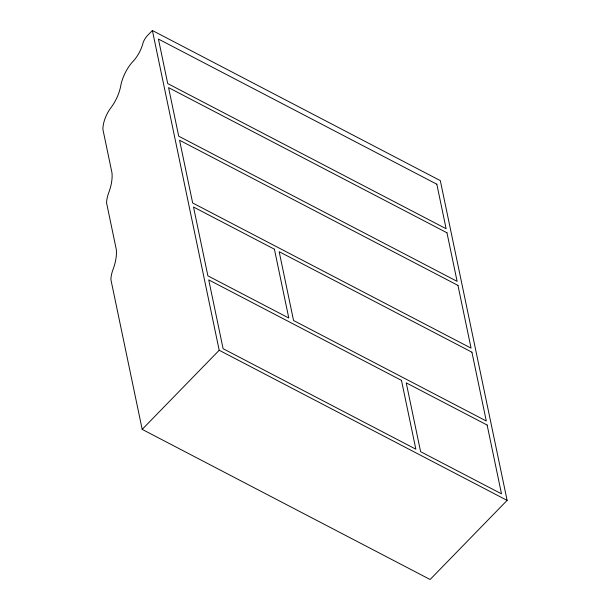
<?xml version="1.0" encoding="UTF-8"?>
<svg xmlns="http://www.w3.org/2000/svg" width="610" height="610" viewBox="0 0 610 610"><rect width="100%" height="100%" fill="white"/><g stroke="black" fill="none" stroke-linecap="round" stroke-linejoin="round"><path stroke-width="0.91" d="M152.393 30.5L147.582 35.441A11.201 5.551 -62.5 0 0 143.19 42.41A23.066 11.438 -62.5 0 1 131.958 62.525A27.663 13.71 -62.5 0 0 120.826 85.331A28.235 13.999 -62.5 0 1 119.377 91.294L118.698 93.322A28.235 13.999 -62.5 0 1 110.257 108.618A22.189 10.995 -62.5 0 0 105.568 117.211L104.874 119.019A22.189 10.995 -62.5 0 0 102.884 129.305L111.973 172.813A34.381 17.042 -62.5 0 1 108.671 192.905A20.854 10.339 -62.5 0 0 106.575 202.939L116.296 249.49A34.381 17.042 -62.5 0 1 112.995 269.582A20.854 10.339 -62.5 0 0 110.898 279.616L142.191 429.379L430.111 579.5L507.116 500.383L440.313 180.621L152.393 30.5L219.196 350.262L507.116 500.383M142.191 429.379L219.196 350.262M436.821 184.212L158.425 39.055L167.719 83.578L446.123 228.735L436.821 184.212M446.97 232.784L168.566 87.626L178.715 136.198L457.119 281.355L446.97 232.784M457.965 285.404L179.561 140.247L192.668 202.985L471.072 348.142L457.965 285.404M274.416 249.215L193.515 207.026L207.888 275.842L288.789 318.023L274.416 249.215M471.919 352.183L279.174 251.694L293.555 320.502L486.292 420.999L471.919 352.183M401.471 380.381L208.734 279.891L223.108 348.699L415.852 449.189L401.471 380.381M487.138 425.048L406.237 382.859L420.61 451.674L501.512 493.856L487.138 425.048"/></g></svg>
